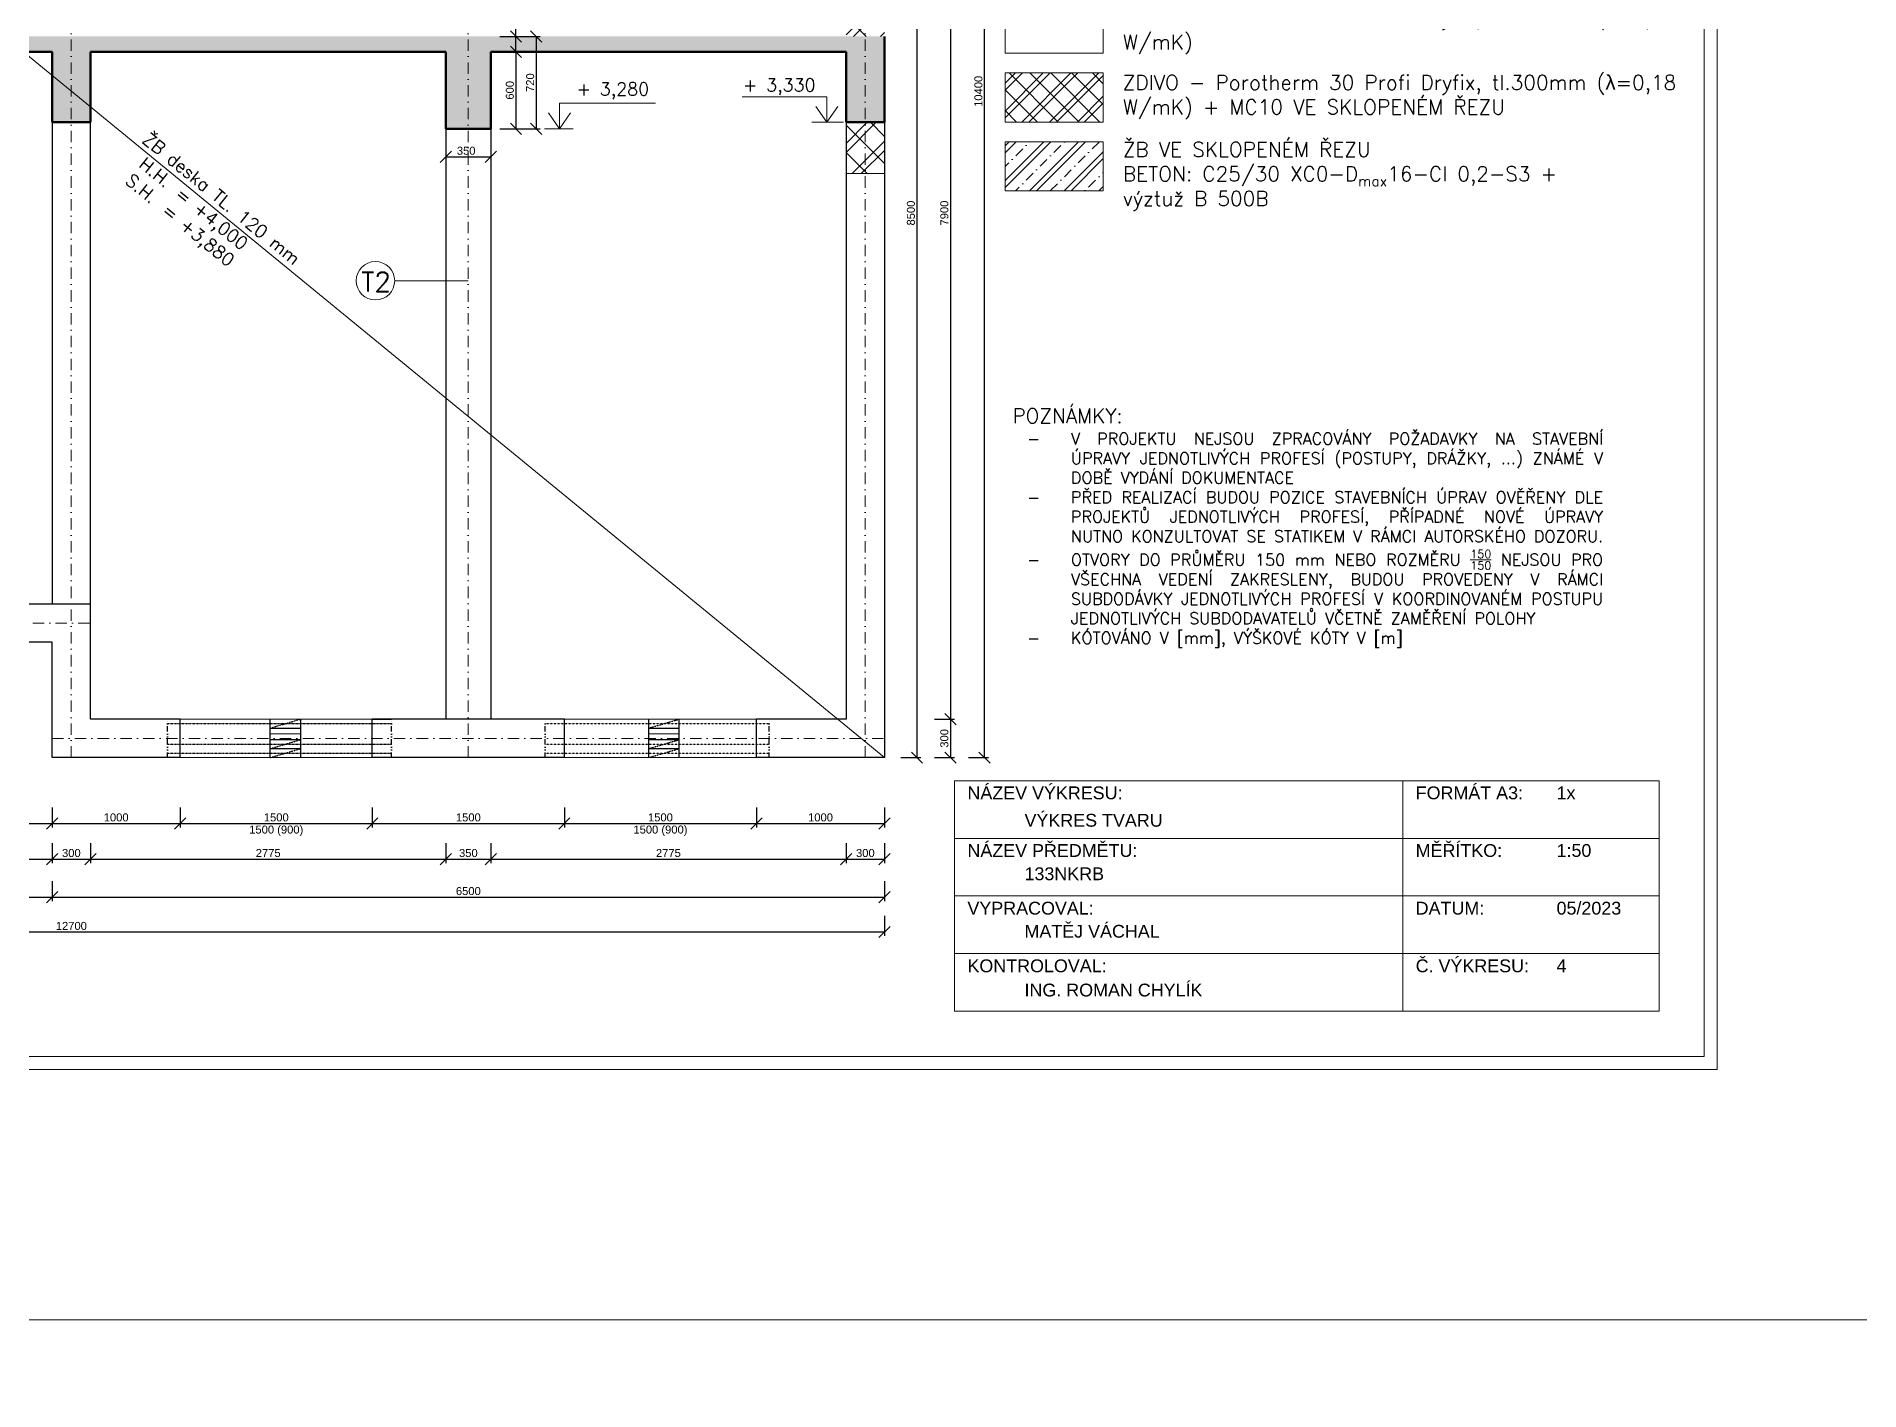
# Model space of a CAD drawing. Header units: millimetres. Extents: x -109904 to 256066, y -215550 to 75535.
# Drawn here: x 169250 to 183485, y 35475 to 46043 of the extents above; entities that cross this region are included whole.
import ezdxf

# ---------------------------------------------------------------- set-up
doc = ezdxf.new("R2010")
doc.units = ezdxf.units.MM
doc.header["$LTSCALE"] = 20
for name, pattern in [('DĚLICÍ', [31.75, 12.7, -6.35, 0, -6.35, 0, -6.35]), ('ČERCHOVANÁ', [25.4, 12.7, -6.35, 0, -6.35]), ('ČERCHOVANÁ2', [12.7, 6.35, -3.175, 0, -3.175])]:
    doc.linetypes.add(name, pattern=pattern)
for name, color, linetype, lineweight in [('izolace', 42, 'IZOLACE', 13), ('Konstrukce', 2, 'Continuous', 25), ('Koty', 4, 'Continuous', 18), ('Kóty', 4, 'Continuous', 18), ('Osy', 3, 'ČERCHOVANÁ', 18), ('př', 2, 'DĚLICÍ', 25), ('překlady', 2, 'DĚLICÍ', 25), ('přerušení', 6, '__PRERUSENI', 13), ('sklopený řez', 7, 'Continuous', 50), ('šrafy', 7, 'Continuous', 13)]:
    doc.layers.add(name, color=color, linetype=linetype, lineweight=lineweight)
doc.styles.get("Standard").update_dxf_attribs({"font": 'arial.ttf'})
doc.linetypes.add('__PRERUSENI', pattern='A,60,[100,cadkon.shx,S=2.5,R=0,X=0,Y=0],-10', length=70)
doc.linetypes.add('IZOLACE', pattern='A,0.00254,-2.54,[134,ltypeshp.shx,S=2.54,R=0,X=-2.54,Y=0],-5.08,[134,ltypeshp.shx,S=2.54,R=180,X=2.54,Y=0],-2.54', length=10.16254)
doc.dimstyles.new('Kopie Rozmery_1_50 - mensi koty', dxfattribs={"dimscale": 25, "dimtxt": 2.5, "dimasz": 3.5, "dimexe": 1.25, "dimexo": 0.625, "dimtad": 1, "dimdec": 0, "dimtxsty": 'Standard', "dimblk": 'OBLIQUE', "dimcen": 2.5, "dimadec": 0, "dimazin": 0, "dimtfac": 1, "dimtdec": 0, "dimtmove": 0, "dimatfit": 3, "dimldrblk": 'OBLIQUE', "dimfxl": 5, "dimfxlon": 1, "dimarcsym": 0})

# ---------------------------------------------------------------- blocks, each defined once
blk = doc.blocks.new('_Oblique')
at = {"color": 0, "linetype": 'ByBlock', "lineweight": -2}
blk.add_line((-0.5, -0.5), (0.5, 0.5), dxfattribs=at)
blk = doc.blocks.new('*D48')
at = {"layer": 'Defpoints', "color": 0, "lineweight": 50, "transparency": 16777216}
for p in [(172797, 46043), (172797, 45923), (172994, 45923)]:
    blk.add_point(p, dxfattribs=at)
at = {"layer": 'Koty', "color": 0, "lineweight": -2, "transparency": 16777216}
for p, q in [((172994, 46043), (172994, 46294)), ((172869, 46043), (173025, 46043)), ((172994, 45923), (172994, 46043)), ((172869, 45923), (173025, 45923))]:
    blk.add_line(p, q, dxfattribs=at)
at = {"layer": 'Koty', "color": 0, "lineweight": -2, "transparency": 16777216, "xscale": 87.5, "yscale": 87.5, "zscale": 87.5}
for p, rotation in [((172994, 46043), 90), ((172994, 45923), 270)]:
    blk.add_blockref('_Oblique', p, dxfattribs=dict(at, rotation=rotation))
at = {"layer": 'Koty', "color": 0, "transparency": 16777216, "insert": (172946, 46212), "char_height": 62.5, "attachment_point": 5, "rotation": 90}
blk.add_mtext('120', dxfattribs=at)
blk = doc.blocks.new('*D49')
at = {"layer": 'Defpoints', "color": 0, "lineweight": 50, "transparency": 16777216}
for p in [(172797, 45923), (172797, 45323), (172994, 45323)]:
    blk.add_point(p, dxfattribs=at)
at = {"layer": 'Koty', "color": 0, "lineweight": -2, "transparency": 16777216}
for p, q in [((172869, 45923), (173025, 45923)), ((172994, 45923), (172994, 45323)), ((172869, 45323), (173025, 45323))]:
    blk.add_line(p, q, dxfattribs=at)
at = {"layer": 'Koty', "color": 0, "lineweight": -2, "transparency": 16777216, "xscale": 87.5, "yscale": 87.5, "zscale": 87.5}
for p, rotation in [((172994, 45923), 90), ((172994, 45323), 270)]:
    blk.add_blockref('_Oblique', p, dxfattribs=dict(at, rotation=rotation))
at = {"layer": 'Koty', "color": 0, "transparency": 16777216, "insert": (172946, 45623), "char_height": 62.5, "attachment_point": 5, "rotation": 90}
blk.add_mtext('600', dxfattribs=at)
blk = doc.blocks.new('*D50')
at = {"layer": 'Defpoints', "color": 0, "lineweight": 50, "transparency": 16777216}
for p in [(172797, 46043), (172797, 45323), (173152, 45323)]:
    blk.add_point(p, dxfattribs=at)
at = {"layer": 'Koty', "color": 0, "lineweight": -2, "transparency": 16777216}
for p, q in [((173027, 46043), (173184, 46043)), ((173152, 46043), (173152, 45323)), ((173027, 45323), (173184, 45323))]:
    blk.add_line(p, q, dxfattribs=at)
at = {"layer": 'Koty', "color": 0, "lineweight": -2, "transparency": 16777216, "xscale": 87.5, "yscale": 87.5, "zscale": 87.5}
for p, rotation in [((173152, 46043), 90), ((173152, 45323), 270)]:
    blk.add_blockref('_Oblique', p, dxfattribs=dict(at, rotation=rotation))
at = {"layer": 'Koty', "color": 0, "transparency": 16777216, "insert": (173105, 45683), "char_height": 62.5, "attachment_point": 5, "rotation": 90}
blk.add_mtext('720', dxfattribs=at)
blk = doc.blocks.new('*D54')
at = {"layer": 'Defpoints', "color": 0, "lineweight": 50, "transparency": 16777216}
for p in [(172447, 45323), (172797, 45323), (172797, 45104)]:
    blk.add_point(p, dxfattribs=at)
at = {"layer": 'Koty', "color": 0, "lineweight": -2, "transparency": 16777216}
for p, q in [((172447, 45229), (172447, 45073)), ((172797, 45229), (172797, 45073)), ((172447, 45104), (172797, 45104))]:
    blk.add_line(p, q, dxfattribs=at)
at = {"layer": 'Koty', "color": 0, "lineweight": -2, "transparency": 16777216, "xscale": 87.5, "yscale": 87.5, "zscale": 87.5, "rotation": 180}
blk.add_blockref('_Oblique', (172447, 45104), dxfattribs=at)
at = {"layer": 'Koty', "color": 0, "lineweight": -2, "transparency": 16777216, "xscale": 87.5, "yscale": 87.5, "zscale": 87.5}
blk.add_blockref('_Oblique', (172797, 45104), dxfattribs=at)
at = {"layer": 'Koty', "color": 0, "transparency": 16777216, "insert": (172605, 45151), "char_height": 62.5, "attachment_point": 5}
blk.add_mtext('350', dxfattribs=at)
blk = doc.blocks.new('*D60')
at = {"layer": 'Defpoints', "color": 0, "lineweight": 50, "transparency": 16777216}
for p in [(168172, 41315), (169372, 40415), (169372, 39901)]:
    blk.add_point(p, dxfattribs=at)
at = {"layer": 'Koty', "color": 0, "lineweight": -2, "transparency": 16777216}
for p, q in [((168172, 40026), (168172, 39869)), ((169372, 40026), (169372, 39869)), ((168172, 39901), (169372, 39901))]:
    blk.add_line(p, q, dxfattribs=at)
at = {"layer": 'Koty', "color": 0, "lineweight": -2, "transparency": 16777216, "xscale": 87.5, "yscale": 87.5, "zscale": 87.5, "rotation": 180}
blk.add_blockref('_Oblique', (168172, 39901), dxfattribs=at)
at = {"layer": 'Koty', "color": 0, "lineweight": -2, "transparency": 16777216, "xscale": 87.5, "yscale": 87.5, "zscale": 87.5}
blk.add_blockref('_Oblique', (169372, 39901), dxfattribs=at)
at = {"layer": 'Koty', "color": 0, "transparency": 16777216, "insert": (168772, 39948), "char_height": 62.5, "attachment_point": 5}
blk.add_mtext('1200', dxfattribs=at)
blk = doc.blocks.new('*D61')
at = {"layer": 'Defpoints', "color": 0, "lineweight": 50, "transparency": 16777216}
for p in [(169372, 40415), (170372, 40415), (170372, 39901)]:
    blk.add_point(p, dxfattribs=at)
at = {"layer": 'Koty', "color": 0, "lineweight": -2, "transparency": 16777216}
for p, q in [((169372, 40026), (169372, 39869)), ((170372, 40026), (170372, 39869)), ((169372, 39901), (170372, 39901))]:
    blk.add_line(p, q, dxfattribs=at)
at = {"layer": 'Koty', "color": 0, "lineweight": -2, "transparency": 16777216, "xscale": 87.5, "yscale": 87.5, "zscale": 87.5, "rotation": 180}
blk.add_blockref('_Oblique', (169372, 39901), dxfattribs=at)
at = {"layer": 'Koty', "color": 0, "lineweight": -2, "transparency": 16777216, "xscale": 87.5, "yscale": 87.5, "zscale": 87.5}
blk.add_blockref('_Oblique', (170372, 39901), dxfattribs=at)
at = {"layer": 'Koty', "color": 0, "transparency": 16777216, "insert": (169872, 39948), "char_height": 62.5, "attachment_point": 5}
blk.add_mtext('1000', dxfattribs=at)
blk = doc.blocks.new('*D62')
at = {"layer": 'Defpoints', "color": 0, "lineweight": 50, "transparency": 16777216}
for p in [(171872, 40415), (173372, 40415), (173372, 39901)]:
    blk.add_point(p, dxfattribs=at)
at = {"layer": 'Koty', "color": 0, "lineweight": -2, "transparency": 16777216}
for p, q in [((171872, 40026), (171872, 39869)), ((173372, 40026), (173372, 39869)), ((171872, 39901), (173372, 39901))]:
    blk.add_line(p, q, dxfattribs=at)
at = {"layer": 'Koty', "color": 0, "lineweight": -2, "transparency": 16777216, "xscale": 87.5, "yscale": 87.5, "zscale": 87.5, "rotation": 180}
blk.add_blockref('_Oblique', (171872, 39901), dxfattribs=at)
at = {"layer": 'Koty', "color": 0, "lineweight": -2, "transparency": 16777216, "xscale": 87.5, "yscale": 87.5, "zscale": 87.5}
blk.add_blockref('_Oblique', (173372, 39901), dxfattribs=at)
at = {"layer": 'Koty', "color": 0, "transparency": 16777216, "insert": (172622, 39948), "char_height": 62.5, "attachment_point": 5}
blk.add_mtext('1500', dxfattribs=at)
blk = doc.blocks.new('*D63')
at = {"layer": 'Defpoints', "color": 0, "lineweight": 50, "transparency": 16777216}
for p in [(174872, 40415), (175872, 40415), (175872, 39901)]:
    blk.add_point(p, dxfattribs=at)
at = {"layer": 'Koty', "color": 0, "lineweight": -2, "transparency": 16777216}
for p, q in [((174872, 40026), (174872, 39869)), ((175872, 40026), (175872, 39869)), ((174872, 39901), (175872, 39901))]:
    blk.add_line(p, q, dxfattribs=at)
at = {"layer": 'Koty', "color": 0, "lineweight": -2, "transparency": 16777216, "xscale": 87.5, "yscale": 87.5, "zscale": 87.5, "rotation": 180}
blk.add_blockref('_Oblique', (174872, 39901), dxfattribs=at)
at = {"layer": 'Koty', "color": 0, "lineweight": -2, "transparency": 16777216, "xscale": 87.5, "yscale": 87.5, "zscale": 87.5}
blk.add_blockref('_Oblique', (175872, 39901), dxfattribs=at)
at = {"layer": 'Koty', "color": 0, "transparency": 16777216, "insert": (175372, 39948), "char_height": 62.5, "attachment_point": 5}
blk.add_mtext('1000', dxfattribs=at)
blk = doc.blocks.new('*D35')
at = {"layer": 'Defpoints', "color": 0, "lineweight": 50, "transparency": 16777216}
for p in [(166622, 41492), (169372, 40292), (169372, 39622)]:
    blk.add_point(p, dxfattribs=at)
at = {"layer": 'Koty', "color": 0, "lineweight": -2, "transparency": 16777216}
for p, q in [((166622, 39747), (166622, 39591)), ((169372, 39747), (169372, 39591)), ((166622, 39622), (169372, 39622))]:
    blk.add_line(p, q, dxfattribs=at)
at = {"layer": 'Koty', "color": 0, "lineweight": -2, "transparency": 16777216, "xscale": 87.5, "yscale": 87.5, "zscale": 87.5, "rotation": 180}
blk.add_blockref('_Oblique', (166622, 39622), dxfattribs=at)
at = {"layer": 'Koty', "color": 0, "lineweight": -2, "transparency": 16777216, "xscale": 87.5, "yscale": 87.5, "zscale": 87.5}
blk.add_blockref('_Oblique', (169372, 39622), dxfattribs=at)
at = {"layer": 'Koty', "color": 0, "transparency": 16777216, "insert": (167997, 39670), "char_height": 62.5, "attachment_point": 5}
blk.add_mtext('2750', dxfattribs=at)
blk = doc.blocks.new('*D36')
at = {"layer": 'Defpoints', "color": 0, "lineweight": 50, "transparency": 16777216}
for p in [(169672, 40592), (169372, 40292), (169672, 39622)]:
    blk.add_point(p, dxfattribs=at)
at = {"layer": 'Koty', "color": 0, "lineweight": -2, "transparency": 16777216}
for p, q in [((169372, 39747), (169372, 39591)), ((169672, 39747), (169672, 39591)), ((169372, 39622), (169672, 39622))]:
    blk.add_line(p, q, dxfattribs=at)
at = {"layer": 'Koty', "color": 0, "lineweight": -2, "transparency": 16777216, "xscale": 87.5, "yscale": 87.5, "zscale": 87.5, "rotation": 180}
blk.add_blockref('_Oblique', (169372, 39622), dxfattribs=at)
at = {"layer": 'Koty', "color": 0, "lineweight": -2, "transparency": 16777216, "xscale": 87.5, "yscale": 87.5, "zscale": 87.5}
blk.add_blockref('_Oblique', (169672, 39622), dxfattribs=at)
at = {"layer": 'Koty', "color": 0, "transparency": 16777216, "insert": (169522, 39670), "char_height": 62.5, "attachment_point": 5}
blk.add_mtext('300', dxfattribs=at)
blk = doc.blocks.new('*D37')
at = {"layer": 'Defpoints', "color": 0, "lineweight": 50, "transparency": 16777216}
for p in [(169672, 40592), (172447, 40592), (172447, 39622)]:
    blk.add_point(p, dxfattribs=at)
at = {"layer": 'Koty', "color": 0, "lineweight": -2, "transparency": 16777216}
for p, q in [((169672, 39747), (169672, 39591)), ((172447, 39747), (172447, 39591)), ((169672, 39622), (172447, 39622))]:
    blk.add_line(p, q, dxfattribs=at)
at = {"layer": 'Koty', "color": 0, "lineweight": -2, "transparency": 16777216, "xscale": 87.5, "yscale": 87.5, "zscale": 87.5, "rotation": 180}
blk.add_blockref('_Oblique', (169672, 39622), dxfattribs=at)
at = {"layer": 'Koty', "color": 0, "lineweight": -2, "transparency": 16777216, "xscale": 87.5, "yscale": 87.5, "zscale": 87.5}
blk.add_blockref('_Oblique', (172447, 39622), dxfattribs=at)
at = {"layer": 'Koty', "color": 0, "transparency": 16777216, "insert": (171059, 39670), "char_height": 62.5, "attachment_point": 5}
blk.add_mtext('2775', dxfattribs=at)
blk = doc.blocks.new('*D38')
at = {"layer": 'Defpoints', "color": 0, "lineweight": 50, "transparency": 16777216}
for p in [(172447, 40592), (172797, 40592), (172797, 39622)]:
    blk.add_point(p, dxfattribs=at)
at = {"layer": 'Koty', "color": 0, "lineweight": -2, "transparency": 16777216}
for p, q in [((172447, 39747), (172447, 39591)), ((172797, 39747), (172797, 39591)), ((172447, 39622), (172797, 39622))]:
    blk.add_line(p, q, dxfattribs=at)
at = {"layer": 'Koty', "color": 0, "lineweight": -2, "transparency": 16777216, "xscale": 87.5, "yscale": 87.5, "zscale": 87.5, "rotation": 180}
blk.add_blockref('_Oblique', (172447, 39622), dxfattribs=at)
at = {"layer": 'Koty', "color": 0, "lineweight": -2, "transparency": 16777216, "xscale": 87.5, "yscale": 87.5, "zscale": 87.5}
blk.add_blockref('_Oblique', (172797, 39622), dxfattribs=at)
at = {"layer": 'Koty', "color": 0, "transparency": 16777216, "insert": (172622, 39670), "char_height": 62.5, "attachment_point": 5}
blk.add_mtext('350', dxfattribs=at)
blk = doc.blocks.new('*D39')
at = {"layer": 'Defpoints', "color": 0, "lineweight": 50, "transparency": 16777216}
for p in [(172797, 40592), (175572, 40592), (175572, 39622)]:
    blk.add_point(p, dxfattribs=at)
at = {"layer": 'Koty', "color": 0, "lineweight": -2, "transparency": 16777216}
for p, q in [((172797, 39747), (172797, 39591)), ((175572, 39747), (175572, 39591)), ((172797, 39622), (175572, 39622))]:
    blk.add_line(p, q, dxfattribs=at)
at = {"layer": 'Koty', "color": 0, "lineweight": -2, "transparency": 16777216, "xscale": 87.5, "yscale": 87.5, "zscale": 87.5, "rotation": 180}
blk.add_blockref('_Oblique', (172797, 39622), dxfattribs=at)
at = {"layer": 'Koty', "color": 0, "lineweight": -2, "transparency": 16777216, "xscale": 87.5, "yscale": 87.5, "zscale": 87.5}
blk.add_blockref('_Oblique', (175572, 39622), dxfattribs=at)
at = {"layer": 'Koty', "color": 0, "transparency": 16777216, "insert": (174184, 39670), "char_height": 62.5, "attachment_point": 5}
blk.add_mtext('2775', dxfattribs=at)
blk = doc.blocks.new('*D40')
at = {"layer": 'Defpoints', "color": 0, "lineweight": 50, "transparency": 16777216}
for p in [(175572, 40592), (175872, 40292), (175872, 39622)]:
    blk.add_point(p, dxfattribs=at)
at = {"layer": 'Koty', "color": 0, "lineweight": -2, "transparency": 16777216}
for p, q in [((175572, 39747), (175572, 39591)), ((175872, 39747), (175872, 39591)), ((175572, 39622), (175872, 39622))]:
    blk.add_line(p, q, dxfattribs=at)
at = {"layer": 'Koty', "color": 0, "lineweight": -2, "transparency": 16777216, "xscale": 87.5, "yscale": 87.5, "zscale": 87.5, "rotation": 180}
blk.add_blockref('_Oblique', (175572, 39622), dxfattribs=at)
at = {"layer": 'Koty', "color": 0, "lineweight": -2, "transparency": 16777216, "xscale": 87.5, "yscale": 87.5, "zscale": 87.5}
blk.add_blockref('_Oblique', (175872, 39622), dxfattribs=at)
at = {"layer": 'Koty', "color": 0, "transparency": 16777216, "insert": (175722, 39670), "char_height": 62.5, "attachment_point": 5}
blk.add_mtext('300', dxfattribs=at)
blk = doc.blocks.new('*D64')
at = {"layer": 'Defpoints', "color": 0, "lineweight": 50, "transparency": 16777216}
for p in [(163172, 41315), (169372, 41315), (169372, 39325)]:
    blk.add_point(p, dxfattribs=at)
at = {"layer": 'Koty', "color": 0, "lineweight": -2, "transparency": 16777216}
for p, q in [((163172, 39450), (163172, 39294)), ((169372, 39450), (169372, 39294)), ((163172, 39325), (169372, 39325))]:
    blk.add_line(p, q, dxfattribs=at)
at = {"layer": 'Koty', "color": 0, "lineweight": -2, "transparency": 16777216, "xscale": 87.5, "yscale": 87.5, "zscale": 87.5, "rotation": 180}
blk.add_blockref('_Oblique', (163172, 39325), dxfattribs=at)
at = {"layer": 'Koty', "color": 0, "lineweight": -2, "transparency": 16777216, "xscale": 87.5, "yscale": 87.5, "zscale": 87.5}
blk.add_blockref('_Oblique', (169372, 39325), dxfattribs=at)
at = {"layer": 'Koty', "color": 0, "transparency": 16777216, "insert": (166272, 39373), "char_height": 62.5, "attachment_point": 5}
blk.add_mtext('6200', dxfattribs=at)
blk = doc.blocks.new('*D41')
at = {"layer": 'Defpoints', "color": 0, "lineweight": 50, "transparency": 16777216}
for p in [(169372, 41315), (175872, 40415), (175872, 39325)]:
    blk.add_point(p, dxfattribs=at)
at = {"layer": 'Koty', "color": 0, "lineweight": -2, "transparency": 16777216}
for p, q in [((169372, 39450), (169372, 39294)), ((175872, 39450), (175872, 39294)), ((169372, 39325), (175872, 39325))]:
    blk.add_line(p, q, dxfattribs=at)
at = {"layer": 'Koty', "color": 0, "lineweight": -2, "transparency": 16777216, "xscale": 87.5, "yscale": 87.5, "zscale": 87.5, "rotation": 180}
blk.add_blockref('_Oblique', (169372, 39325), dxfattribs=at)
at = {"layer": 'Koty', "color": 0, "lineweight": -2, "transparency": 16777216, "xscale": 87.5, "yscale": 87.5, "zscale": 87.5}
blk.add_blockref('_Oblique', (175872, 39325), dxfattribs=at)
at = {"layer": 'Koty', "color": 0, "transparency": 16777216, "insert": (172622, 39373), "char_height": 62.5, "attachment_point": 5}
blk.add_mtext('6500', dxfattribs=at)
blk = doc.blocks.new('*D42')
at = {"layer": 'Defpoints', "color": 0, "lineweight": 50, "transparency": 16777216}
for p in [(163172, 41315), (175872, 41315), (175872, 39054)]:
    blk.add_point(p, dxfattribs=at)
at = {"layer": 'Koty', "color": 0, "lineweight": -2, "transparency": 16777216}
for p, q in [((163172, 39179), (163172, 39023)), ((175872, 39179), (175872, 39023)), ((163172, 39054), (175872, 39054))]:
    blk.add_line(p, q, dxfattribs=at)
at = {"layer": 'Koty', "color": 0, "lineweight": -2, "transparency": 16777216, "xscale": 87.5, "yscale": 87.5, "zscale": 87.5, "rotation": 180}
blk.add_blockref('_Oblique', (163172, 39054), dxfattribs=at)
at = {"layer": 'Koty', "color": 0, "lineweight": -2, "transparency": 16777216, "xscale": 87.5, "yscale": 87.5, "zscale": 87.5}
blk.add_blockref('_Oblique', (175872, 39054), dxfattribs=at)
at = {"layer": 'Koty', "color": 0, "transparency": 16777216, "insert": (169522, 39101), "char_height": 62.5, "attachment_point": 5}
blk.add_mtext('12700', dxfattribs=at)
blk = doc.blocks.new('*D17')
at = {"layer": 'Defpoints', "color": 0, "lineweight": 50, "transparency": 16777216}
for p in [(170372, 40415), (171872, 40415), (171872, 39901)]:
    blk.add_point(p, dxfattribs=at)
at = {"layer": 'Koty', "color": 0, "lineweight": -2, "transparency": 16777216}
for p, q in [((170372, 40026), (170372, 39869)), ((171872, 40026), (171872, 39869)), ((170372, 39901), (171872, 39901))]:
    blk.add_line(p, q, dxfattribs=at)
at = {"layer": 'Koty', "color": 0, "lineweight": -2, "transparency": 16777216, "xscale": 87.5, "yscale": 87.5, "zscale": 87.5, "rotation": 180}
blk.add_blockref('_Oblique', (170372, 39901), dxfattribs=at)
at = {"layer": 'Koty', "color": 0, "lineweight": -2, "transparency": 16777216, "xscale": 87.5, "yscale": 87.5, "zscale": 87.5}
blk.add_blockref('_Oblique', (171872, 39901), dxfattribs=at)
at = {"layer": 'Koty', "color": 0, "transparency": 16777216, "char_height": 62.5, "attachment_point": 5}
for s, insert in [('1500 (900)', (171122, 39844)), ('1500', (171122, 39948))]:
    blk.add_mtext(s, dxfattribs=dict(at, insert=insert))
blk = doc.blocks.new('*D18')
at = {"layer": 'Defpoints', "color": 0, "lineweight": 50, "transparency": 16777216}
for p in [(173372, 40415), (174872, 40415), (174872, 39901)]:
    blk.add_point(p, dxfattribs=at)
at = {"layer": 'Koty', "color": 0, "lineweight": -2, "transparency": 16777216}
for p, q in [((173372, 40026), (173372, 39869)), ((174872, 40026), (174872, 39869)), ((173372, 39901), (174872, 39901))]:
    blk.add_line(p, q, dxfattribs=at)
at = {"layer": 'Koty', "color": 0, "lineweight": -2, "transparency": 16777216, "xscale": 87.5, "yscale": 87.5, "zscale": 87.5, "rotation": 180}
blk.add_blockref('_Oblique', (173372, 39901), dxfattribs=at)
at = {"layer": 'Koty', "color": 0, "lineweight": -2, "transparency": 16777216, "xscale": 87.5, "yscale": 87.5, "zscale": 87.5}
blk.add_blockref('_Oblique', (174872, 39901), dxfattribs=at)
at = {"layer": 'Koty', "color": 0, "transparency": 16777216, "char_height": 62.5, "attachment_point": 5}
for s, insert in [('1500 (900)', (174122, 39844)), ('1500', (174122, 39948))]:
    blk.add_mtext(s, dxfattribs=dict(at, insert=insert))
blk = doc.blocks.new('*D81')
at = {"layer": 'Defpoints', "color": 0, "lineweight": 50, "transparency": 16777216}
for p in [(169672, 48915), (175872, 40415), (176125, 40415)]:
    blk.add_point(p, dxfattribs=at)
at = {"layer": 'Koty', "color": 0, "lineweight": -2, "transparency": 16777216}
for p, q in [((176000, 48915), (176156, 48915)), ((176125, 48915), (176125, 40415)), ((176000, 40415), (176156, 40415))]:
    blk.add_line(p, q, dxfattribs=at)
at = {"layer": 'Koty', "color": 0, "lineweight": -2, "transparency": 16777216, "xscale": 87.5, "yscale": 87.5, "zscale": 87.5}
for p, rotation in [((176125, 48915), 90), ((176125, 40415), 270)]:
    blk.add_blockref('_Oblique', p, dxfattribs=dict(at, rotation=rotation))
at = {"layer": 'Koty', "color": 0, "transparency": 16777216, "insert": (176078, 44665), "char_height": 62.5, "attachment_point": 5, "rotation": 90}
blk.add_mtext('8500', dxfattribs=at)
blk = doc.blocks.new('*D84')
at = {"layer": 'Defpoints', "color": 0, "lineweight": 50, "transparency": 16777216}
for p in [(175572, 48615), (175572, 40715), (176387, 40715)]:
    blk.add_point(p, dxfattribs=at)
at = {"layer": 'Koty', "color": 0, "lineweight": -2, "transparency": 16777216}
for p, q in [((176262, 48615), (176418, 48615)), ((176387, 48615), (176387, 40715)), ((176262, 40715), (176418, 40715))]:
    blk.add_line(p, q, dxfattribs=at)
at = {"layer": 'Koty', "color": 0, "lineweight": -2, "transparency": 16777216, "xscale": 87.5, "yscale": 87.5, "zscale": 87.5}
for p, rotation in [((176387, 48615), 90), ((176387, 40715), 270)]:
    blk.add_blockref('_Oblique', p, dxfattribs=dict(at, rotation=rotation))
at = {"layer": 'Koty', "color": 0, "transparency": 16777216, "insert": (176339, 44665), "char_height": 62.5, "attachment_point": 5, "rotation": 90}
blk.add_mtext('7900', dxfattribs=at)
blk = doc.blocks.new('*D85')
at = {"layer": 'Defpoints', "color": 0, "lineweight": 50, "transparency": 16777216}
for p in [(175572, 40715), (175372, 40415), (176387, 40415)]:
    blk.add_point(p, dxfattribs=at)
at = {"layer": 'Koty', "color": 0, "lineweight": -2, "transparency": 16777216}
for p, q in [((176262, 40715), (176418, 40715)), ((176387, 40715), (176387, 40415)), ((176262, 40415), (176418, 40415))]:
    blk.add_line(p, q, dxfattribs=at)
at = {"layer": 'Koty', "color": 0, "lineweight": -2, "transparency": 16777216, "xscale": 87.5, "yscale": 87.5, "zscale": 87.5}
for p, rotation in [((176387, 40715), 90), ((176387, 40415), 270)]:
    blk.add_blockref('_Oblique', p, dxfattribs=dict(at, rotation=rotation))
at = {"layer": 'Koty', "color": 0, "transparency": 16777216, "insert": (176339, 40565), "char_height": 62.5, "attachment_point": 5, "rotation": 90}
blk.add_mtext('300', dxfattribs=at)
blk = doc.blocks.new('*D86')
at = {"layer": 'Defpoints', "color": 0, "lineweight": 50, "transparency": 16777216}
for p in [(169672, 50815), (176653, 50815), (175872, 40415)]:
    blk.add_point(p, dxfattribs=at)
at = {"layer": 'Koty', "color": 0, "lineweight": -2, "transparency": 16777216}
for p, q in [((176528, 50815), (176684, 50815)), ((176653, 40415), (176653, 50815)), ((176528, 40415), (176684, 40415))]:
    blk.add_line(p, q, dxfattribs=at)
at = {"layer": 'Koty', "color": 0, "lineweight": -2, "transparency": 16777216, "xscale": 87.5, "yscale": 87.5, "zscale": 87.5}
for p, rotation in [((176653, 50815), 90), ((176653, 40415), 270)]:
    blk.add_blockref('_Oblique', p, dxfattribs=dict(at, rotation=rotation))
at = {"layer": 'Koty', "color": 0, "transparency": 16777216, "insert": (176605, 45615), "char_height": 62.5, "attachment_point": 5, "rotation": 90}
blk.add_mtext('10400', dxfattribs=at)

msp = doc.modelspace()

# ---------------------------------------------------------------- hatches: boundary and pattern name
at = {"layer": 'šrafy'}
h = msp.add_hatch(dxfattribs=at)
h.set_pattern_fill('BETON ZELEZOVY', color=256, scale=50)
h.set_pattern_definition([(45, (11675.3, 23496.06), (-176.7767, 176.7767), []), (45, (11746, 23496.06), (-176.7767, 176.7767), []), (45, (11887.43, 23496.06), (-106.066, 247.48737), [100, -50, 0, -50])])
h.paths.add_polyline_path([(165018.522, 44065.429), (164898.522, 44061.424), (164898.522, 41615.317), (165018.522, 41615.317)])
h.paths.add_polyline_path([(163471.67, 45923.156), (163471.67, 46043.156), (163171.67, 46043.156), (163171.67, 45373.156), (163471.67, 45373.156)])
h.paths.add_polyline_path([(166221.67, 46043.156), (163471.67, 46043.156), (163471.67, 45923.156), (166221.67, 45922.36)])
h.paths.add_polyline_path([(166621.67, 45923.156), (166621.67, 46043.156), (166221.67, 46043.156), (166221.67, 45373.156), (166621.67, 45373.156)])
h.paths.add_polyline_path([(169371.67, 46043.156), (166621.67, 46043.156), (166621.67, 45923.156), (169371.67, 45920.625)])
h.paths.add_polyline_path([(169671.67, 45920.625), (169671.67, 46043.156), (169371.67, 46043.156), (169371.67, 45373.156), (169671.67, 45373.156)])
h.paths.add_polyline_path([(172446.67, 46043.156), (169671.67, 46043.156), (169671.67, 45920.625), (172446.67, 45923.156)])
h.paths.add_polyline_path([(172796.67, 45923.156), (172796.67, 46043.156), (172446.67, 46043.156), (172446.67, 45323.156), (172796.67, 45323.156)])
h.paths.add_polyline_path([(175571.67, 46043.156), (172796.67, 46043.156), (172796.67, 45923.156), (175571.67, 45923.156)])
h.paths.add_polyline_path([(175871.67, 46043.156), (175571.67, 46043.156), (175571.67, 45373.156), (175871.67, 45373.156)])
h.paths.add_polyline_path([(165568.522, 41615.317), (165018.522, 41615.317), (164898.522, 41615.317), (164898.522, 41315.317), (165568.522, 41315.317)])
h.paths.add_polyline_path([(165568.522, 48915.317), (165018.522, 48915.317), (165018.522, 50815.317), (164898.522, 50815.317), (164898.522, 48915.317), (164898.522, 48615.317), (165568.522, 48615.317)])
h.paths.add_polyline_path([(165018.522, 48615.317), (164898.522, 48615.317), (164898.522, 47661.312), (165018.522, 47665.317)])
h = msp.add_hatch(dxfattribs=at)
h.set_pattern_fill('ZDIVO STREDNI PEVNOSTI', color=256, scale=50)
h.set_pattern_definition([(45, (135090.48, 66103.61), (-141.42136, 141.42136), []), (45, (135161.2, 66103.61), (-141.42136, 141.42136), []), (135, (135090.48, 66103.61), (-106.066, -106.066), [])])
h.paths.add_polyline_path([(163471.67, 46043.156), (163471.67, 46443.156), (163171.67, 46443.156), (163171.67, 46043.156)])
h.paths.add_polyline_path([(175871.67, 46443.156), (175571.67, 46443.156), (175571.67, 46043.156), (175871.67, 46043.156)])
h.paths.add_polyline_path([(164898.522, 41315.317), (164898.522, 41615.317), (164570.291, 41615.317), (164570.291, 41315.317)])
h.paths.add_polyline_path([(164898.522, 48615.317), (164898.522, 48915.317), (164699.842, 48915.317), (164699.842, 48615.317)])
h.paths.add_polyline_path([(175571.67, 44973.156), (175871.67, 44973.156), (175871.67, 45373.156), (175571.67, 45373.156)])
h.paths.add_polyline_path([(163171.67, 44973.156), (163471.67, 44973.156), (163471.67, 45373.156), (163171.67, 45373.156)])
h = msp.add_hatch(dxfattribs=at)
h.set_pattern_fill('ZDIVO STREDNI PEVNOSTI', color=256, scale=38.312727)
h.set_pattern_definition([(45, (50299.31, 30562.98), (-108.36476, 108.36476), []), (45, (50353.49, 30562.98), (-108.36476, 108.36476), []), (135, (50299.31, 30562.98), (-81.27357, -81.27357), [])])
h.paths.add_polyline_path([(177579.51, 45375.435), (177579.51, 45758.563), (176813.256, 45758.563), (176813.256, 45375.435)])
h = msp.add_hatch(dxfattribs=at)
h.set_pattern_fill('BETON ZELEZOVY', color=256, scale=38.312727)
h.set_pattern_definition([(45, (50299.3, 30562.98), (-135.45595, 135.45595), []), (45, (50353.5, 30562.98), (-135.45595, 135.45595), []), (45, (50461.86, 30562.98), (-81.27357, 189.63833), [76.62545, -38.31273, 0, -38.31273])])
h.paths.add_polyline_path([(176813.256, 44839.057), (177579.51, 44839.057), (177579.51, 45222.184), (176813.256, 45222.184)])

# ---------------------------------------------------------------- linework, layer by layer
at = {"layer": 'izolace', "linetype": 'IZOLACE', "ltscale": 0.003}
for p, q in [((171075.218, 40600.317), (171313.218, 40600.317)), ((174031.152, 40600.317), (174269.152, 40600.317))]:
    msp.add_line(p, q, dxfattribs=at)
at = {"layer": 'Konstrukce'}
for p, q in [((169371.67, 45373.156), (169371.67, 41615.317)), ((169671.67, 40715.317), (169671.67, 45373.156)), ((172446.67, 45323.156), (172446.67, 40715.317)), ((172796.67, 45323.156), (172796.67, 40715.317)), ((175571.67, 45373.156), (175571.67, 40715.317)), ((175871.67, 45373.156), (175871.67, 40415.317)), ((168171.67, 41615.317), (169671.67, 41615.317)), ((169371.67, 41315.317), (168171.67, 41315.317)), ((169371.67, 40415.317), (169371.67, 41315.317)), ((170371.67, 40715.317), (169671.67, 40715.317)), ((170371.67, 40415.317), (170371.67, 40715.317)), ((171075.218, 40415.317), (171075.218, 40715.317)), ((171313.218, 40415.317), (171313.218, 40715.317)), ((173371.67, 40715.317), (171871.67, 40715.317)), ((171871.67, 40415.317), (171871.67, 40715.317)), ((171871.67, 40715.317), (172021.67, 40715.317)), ((173371.67, 40715.317), (173221.67, 40715.317)), ((173371.67, 40415.317), (173371.67, 40715.317)), ((174031.152, 40415.317), (174031.152, 40715.317)), ((174269.152, 40415.317), (174269.152, 40715.317)), ((175571.67, 40715.317), (174871.67, 40715.317)), ((174871.67, 40415.317), (174871.67, 40715.317)), ((171075.218, 40645.317), (171313.218, 40645.317)), ((174031.152, 40645.317), (174269.152, 40645.317)), ((171075.218, 40555.317), (171313.218, 40555.317)), ((171075.218, 40485.317), (171313.218, 40485.317)), ((174031.152, 40555.317), (174269.152, 40555.317)), ((174031.152, 40485.317), (174269.152, 40485.317)), ((169671.67, 40415.317), (169371.67, 40415.317)), ((170371.67, 40415.317), (169671.67, 40415.317)), ((173371.67, 40415.317), (171871.67, 40415.317)), ((175871.67, 40415.317), (174871.67, 40415.317))]:
    msp.add_line(p, q, dxfattribs=at)
at = {"layer": 'Koty'}
for p, q in [((173216.549, 45323.156), (173440.533, 45323.156)), ((175303.702, 45373.156), (175550.752, 45373.156))]:
    msp.add_line(p, q, dxfattribs=at)
at = {"layer": 'Kóty'}
msp.add_lwpolyline([(158985.267, 1377.479), (207985.071, 1377.479), (207985.071, 36027.34), (158985.267, 36027.34)], close=True, dxfattribs=at)
at = {"layer": 'Osy', "ltscale": 0.35}
for p, q in [((169521.67, 40415.317), (169521.67, 50815.317)), ((172621.67, 40415.317), (172621.67, 48915.317)), ((175721.67, 40415.317), (175721.67, 48915.317)), ((163171.67, 41465.317), (169671.67, 41465.317)), ((169371.67, 40565.317), (175871.67, 40565.317))]:
    msp.add_line(p, q, dxfattribs=at)
at = {"layer": 'Osy', "linetype": 'Continuous', "ltscale": 0.35}
msp.add_line((172621.67, 44136.723), (172046.67, 44136.723), dxfattribs=at)
at = {"layer": 'př', "ltscale": 0.16}
for p, q in [((170271.67, 40415.317), (170271.67, 40715.317)), ((172021.67, 40415.317), (172021.67, 40715.317)), ((173221.67, 40415.317), (173221.67, 40715.317)), ((174971.67, 40415.317), (174971.67, 40715.317))]:
    msp.add_line(p, q, dxfattribs=at)
at = {"layer": 'překlady', "linetype": 'ČERCHOVANÁ2', "ltscale": 0.009}
for p, q in [((171075.218, 40645.317), (171313.218, 40715.317)), ((174031.152, 40645.317), (174269.152, 40715.317)), ((170271.67, 40680.317), (172021.67, 40680.317)), ((173221.67, 40680.317), (174971.67, 40680.317)), ((170271.67, 40520.317), (172021.67, 40520.317)), ((170271.67, 40450.317), (172021.67, 40450.317)), ((171075.218, 40485.317), (171313.218, 40555.317)), ((171075.218, 40415.317), (171313.218, 40485.317)), ((173221.67, 40520.317), (174971.67, 40520.317)), ((173221.67, 40450.317), (174971.67, 40450.317)), ((174031.152, 40485.317), (174269.152, 40555.317)), ((174031.152, 40415.317), (174269.152, 40485.317))]:
    msp.add_line(p, q, dxfattribs=at)
at = {"layer": 'přerušení', "ltscale": 0.0855}
msp.add_line((175571.67, 44973.156), (175871.67, 44973.156), dxfattribs=at)
at = {"layer": 'sklopený řez'}
for p, q in [((175871.67, 45373.156), (175871.67, 46043.156)), ((166621.67, 45923.156), (169371.67, 45923.156)), ((169371.67, 45373.156), (169371.67, 45923.156)), ((169671.67, 45923.156), (172446.67, 45923.156)), ((169671.67, 45373.156), (169671.67, 45923.156)), ((172446.67, 45323.156), (172446.67, 45923.156)), ((172796.67, 45923.156), (175571.67, 45923.156)), ((172796.67, 45323.156), (172796.67, 45923.156)), ((175571.67, 45373.156), (175571.67, 45923.156)), ((169671.67, 45373.156), (169371.67, 45373.156)), ((172796.67, 45323.156), (172446.67, 45323.156)), ((175871.67, 45373.156), (175571.67, 45373.156))]:
    msp.add_line(p, q, dxfattribs=at)
at = {"layer": 'šrafy'}
for p, q in [((163171.67, 50815.317), (175871.67, 40415.317)), ((174761.431, 45573.156), (175420.988, 45573.156)), ((175420.988, 45373.156), (175420.988, 45573.156)), ((173333.835, 45323.156), (173247.799, 45446.029)), ((173333.835, 45323.156), (173333.835, 45523.156)), ((173333.835, 45523.156), (174083.835, 45523.156)), ((173333.835, 45323.156), (173419.872, 45446.029)), ((175420.988, 45373.156), (175334.952, 45496.029)), ((175420.988, 45373.156), (175507.025, 45496.029)), ((170371.67, 40715.317), (171871.67, 40715.317)), ((173371.67, 40715.317), (174871.67, 40715.317)), ((171871.67, 40415.317), (170371.67, 40415.317)), ((174871.67, 40415.317), (173371.67, 40415.317))]:
    msp.add_line(p, q, dxfattribs=at)
for points in [[(182372.87, 37981.34), (161372.87, 37981.34), (161372.87, 52831.34), (182372.87, 52831.34)], [(182272.87, 38081.34), (161472.87, 38081.34), (161472.87, 52731.34), (182272.87, 52731.34)], [(176813.256, 46294.941), (177579.51, 46294.941), (177579.51, 45911.814), (176813.256, 45911.814)], [(176813.256, 45758.563), (177579.51, 45758.563), (177579.51, 45375.435), (176813.256, 45375.435)], [(176813.256, 45222.184), (177579.51, 45222.184), (177579.51, 44839.057), (176813.256, 44839.057)], [(181919.317, 38434.893), (176419.317, 38434.893), (176419.317, 40234.893), (181919.317, 40234.893)]]:
    msp.add_lwpolyline(points, close=True, dxfattribs=at)
for points in [[(179919.317, 40234.893), (179919.317, 38434.893)], [(176419.317, 39784.893), (181919.317, 39784.893)], [(176419.317, 39334.893), (181919.317, 39334.893)], [(176419.317, 38884.893), (181919.317, 38884.893)]]:
    msp.add_lwpolyline(points, dxfattribs=at)
msp.add_circle((171896.67, 44136.723), 150, dxfattribs=at)

# ---------------------------------------------------------------- texts
at = {"layer": 'šrafy', "attachment_point": 1}
for s, width, gutter_width, heights, insert, char_height in [('{\\Fromans|c238;ZDIVO - Porotherm 30 Profi Dryfix, tl.300mm (}λ{\\Fromans|c238;=0,18 W/mK) }', 4637.14552, 9.578, [683.3], (177731.944, 46248.708), 114.93818), ('\\pxi-3,l4,t4;{\\Fromans|c238;+ 3,330}', 1004.51212, 12.5, [0], (174667.619, 45714.915), 100), ('{\\Fromans|c238;ZDIVO - Porotherm 30 Profi Dryfix, tl.300mm (}λ{\\Fromans|c238;=0,18 W/mK) \\A1;+ MC10 VE SKLOPENÉM ŘEZU}', 4637.14552, 9.578, [683.3], (177731.944, 45742.042), 114.938182), ('\\pxi-3,l4,t4;{\\Fromans|c238;+ 3,280}', 1004.51212, 12.5, [0], (173368.015, 45683.367), 100), ('\\A1;{\\Fromans|c238;ŽB VE SKLOPENÉM ŘEZU\\PBETON: \\Fromans|c0;C\\Fromans|c238;25/30\\Fromans|c0; \\Fromans|c238;XC0-\\Fromans|c0;D\\H0.7x;\\S^ max;\\H1.42857x;16\\Fromans|c238;-Cl 0,2-\\Fromans|c0;S3\\Fromans|c238; + výztuž B 500B}', 4131.58757, 9.578, [642.672], (177732.465, 45219.543), 114.938182), ('{\\Fromans|c238;T2}', 865.92385, 12.5, [0], (171785.702, 44203.885), 150), ('\\A1;{\\Fromans|c238;POZNÁMKY:\\P\\pxi-3,l4,qj,t4;\\H0.8x;-^IV PROJEKTU NEJSOU ZPRACOVÁNY POŽADAVKY NA STAVEBNÍ ÚPRAVY JEDNOTLIVÝCH PROFESÍ (POSTUPY, DRÁŽKY, ...) ZNÁMÉ V DOBĚ VYDÁNÍ DOKUMENTACE\\P-^IPŘED REALIZACÍ BUDOU POZICE STAVEBNÍCH ÚPRAV OVĚŘENY DLE PROJEKTŮ JEDNOTLIVÝCH PROFESÍ, PŘÍPADNÉ NOVÉ ÚPRAVY NUTNO KONZULTOVAT SE STATIKEM V RÁMCI AUTORSKÉHO DOZORU.\\P-^IOTVORY DO PRŮMĚRU 150 mm NEBO ROZMĚRU \\H0.7x;\\S150/150;\\H1.42857x; NEJSOU PRO VŠECHNA VEDENÍ ZAKRESLENY, BUDOU PROVEDENY V RÁMCI SUBDODÁVKY JEDNOTLIVÝCH PROFESÍ V KOORDINOVANÉM POSTUPU JEDNOTLIVÝCH SUBDODAVATELŮ VČETNĚ ZAMĚŘENÍ POLOHY\\P-^IKÓTOVÁNO V [mm], VÝŠKOVÉ KÓTY V [m]}', 4996.86792, 9.51, [2648.58], (176871.158, 43139.122), 114.118887), ('\\pxi-3,l4,t4;NÁZEV VÝKRESU:', 2006.53204, 12.5, [0], (176419.317, 40189.893), 100), ('\\pxi-3,l4,t4;FORMÁT A{\\fArial|b0|i0|c238|p34;3}: ^I{\\fArial|b0|i0|c238|p34;1x}', 2006.53204, 12.5, [0], (179919.317, 40189.893), 100), ('VÝKRES TVARU', 2871.09594, 12.5, [187.332], (176964.855, 39975.832), 100), ('\\pxi-3,l4,t4;NÁZEV PŘEDMĚTU:', 2006.53204, 12.5, [0], (176419.317, 39739.893), 100), ('\\pxi-3,l4,t4;MĚŘÍTKO: ^I1:50', 2006.53204, 12.5, [0], (179919.317, 39739.893), 100), ('133NKRB', 2871.09594, 12.5, [187.332], (176964.855, 39558.212), 100), ('\\pxi-3,l4,t4;VYPRACOVAL:', 2006.53204, 12.5, [0], (176419.317, 39289.893), 100), ('\\pxi-3,l4,t4;DATUM: ^I^I05/2023', 2006.53204, 12.5, [0], (179919.317, 39289.893), 100), ('MATĚJ VÁCHAL', 2871.09594, 12.5, [187.332], (176964.855, 39109.657), 100), ('\\pxi-3,l4,t4;Č. VÝKRESU:^I4', 2006.53204, 12.5, [0], (179919.317, 38839.893), 100), ('\\pxi-3,l4,t4;KONTROLOVAL:', 2006.53204, 12.5, [0], (176419.317, 38839.893), 100), ('ING. ROMAN CHYLÍK', 2871.09594, 12.5, [187.332], (176964.855, 38650.791), 100)]:
    msp.add_mtext_dynamic_manual_height_columns(s, width=width, gutter_width=gutter_width, heights=heights, dxfattribs=dict(at, insert=insert, char_height=char_height))
at = {"layer": 'šrafy', "insert": (170131.923, 45300.825), "char_height": 100, "attachment_point": 1, "rotation": 320.7482364}
msp.add_mtext_dynamic_manual_height_columns('{\\Fromans|c238;ŽB deska TL. 120 mm\\P\\pxi-3,l4,t4;H.H.^I = +4,000\\PS.H.^I = +3,880 }', width=5247.52021, gutter_width=12.5, heights=[0], dxfattribs=at)

# ---------------------------------------------------------------- dimensions: what is measured, and where the dimension line sits
at = {"layer": 'Koty'}
for base, p1, p2, picture, middle in [((176652.827, 50815.317), (175871.67, 40415.317), (169671.67, 50815.317), '*D86', (176605.291, 45615.317)), ((173152.287, 45323.156), (172796.67, 46043.156), (172796.67, 45323.156), '*D50', (173104.751, 45683.156))]:
    dim = msp.add_linear_dim(base=base, p1=p1, p2=p2, angle=90, dimstyle='Kopie Rozmery_1_50 - mensi koty', dxfattribs=at)
    dim.commit()
    dim.dimension.update_dxf_attribs({"geometry": picture, "text_midpoint": middle})
for base, p1, p2, picture, middle in [((176125.036, 40415.317), (169671.67, 48915.317), (175871.67, 40415.317), '*D81', (176077.501, 44665.317)), ((176386.548, 40715.317), (175571.67, 48615.317), (175571.67, 40715.317), '*D84', (176339.012, 44665.317)), ((172993.904, 45323.156), (172796.67, 45923.156), (172796.67, 45323.156), '*D49', (172946.368, 45623.156)), ((176386.548, 40415.317), (175571.67, 40715.317), (175371.67, 40415.317), '*D85', (176338.991, 40565.317))]:
    dim = msp.add_linear_dim(base=base, p1=p1, p2=p2, angle=90, dimstyle='Kopie Rozmery_1_50 - mensi koty', override={"dimtmove": 1}, dxfattribs=at)
    dim.commit()
    dim.dimension.update_dxf_attribs({"geometry": picture, "text_midpoint": middle})
dim = msp.add_linear_dim(base=(172993.904, 45923.156), p1=(172796.67, 46043.156), p2=(172796.67, 45923.156), angle=90, dimstyle='Kopie Rozmery_1_50 - mensi koty', dxfattribs=at)
dim.commit()
dim.dimension.update_dxf_attribs({"geometry": '*D48', "text_midpoint": (172993.904, 46212.277), "dimtype": 160})
dim = msp.add_linear_dim(base=(172796.67, 45103.8), p1=(172446.67, 45323.156), p2=(172796.67, 45323.156), dimstyle='Kopie Rozmery_1_50 - mensi koty', dxfattribs=at)
dim.commit()
dim.dimension.update_dxf_attribs({"geometry": '*D54', "text_midpoint": (172605.167, 45103.8), "dimtype": 160})
for base, p1, p2, picture, middle in [((169371.67, 39622.084), (166621.67, 41492.014), (169371.67, 40292.014), '*D35', (167996.67, 39669.62)), ((169371.67, 39900.689), (168171.67, 41315.317), (169371.67, 40415.317), '*D60', (168771.67, 39948.225)), ((175871.67, 39325.342), (169371.67, 41315.317), (175871.67, 40415.317), '*D41', (172621.67, 39372.877)), ((169671.67, 39622.084), (169371.67, 40292.014), (169671.67, 40592.014), '*D36', (169521.67, 39669.641)), ((172446.67, 39622.084), (169671.67, 40592.014), (172446.67, 40592.014), '*D37', (171059.17, 39669.62)), ((172796.67, 39622.084), (172446.67, 40592.014), (172796.67, 40592.014), '*D38', (172621.67, 39669.641)), ((175571.67, 39622.084), (172796.67, 40592.014), (175571.67, 40592.014), '*D39', (174184.17, 39669.62)), ((175871.67, 39622.084), (175571.67, 40592.014), (175871.67, 40292.014), '*D40', (175721.67, 39669.641)), ((170371.67, 39900.689), (169371.67, 40415.317), (170371.67, 40415.317), '*D61', (169871.67, 39948.225)), ((173371.67, 39900.689), (171871.67, 40415.317), (173371.67, 40415.317), '*D62', (172621.67, 39948.225)), ((175871.67, 39900.689), (174871.67, 40415.317), (175871.67, 40415.317), '*D63', (175371.67, 39948.225))]:
    dim = msp.add_linear_dim(base=base, p1=p1, p2=p2, dimstyle='Kopie Rozmery_1_50 - mensi koty', override={"dimtmove": 1}, dxfattribs=at)
    dim.commit()
    dim.dimension.update_dxf_attribs({"geometry": picture, "text_midpoint": middle})
for base, p2, picture, middle in [((169371.67, 39325.342), (169371.67, 41315.317), '*D64', (166271.67, 39372.877)), ((175871.67, 39053.951), (175871.67, 41315.317), '*D42', (169521.67, 39101.487))]:
    dim = msp.add_linear_dim(base=base, p1=(163171.67, 41315.317), p2=p2, dimstyle='Kopie Rozmery_1_50 - mensi koty', dxfattribs=at)
    dim.commit()
    dim.dimension.update_dxf_attribs({"geometry": picture, "text_midpoint": middle})
for base, p1, p2, picture, middle in [((171871.67, 39900.689), (170371.67, 40415.317), (171871.67, 40415.317), '*D17', (171121.67, 39900.689)), ((174871.67, 39900.689), (173371.67, 40415.317), (174871.67, 40415.317), '*D18', (174121.67, 39900.689))]:
    dim = msp.add_linear_dim(base=base, p1=p1, p2=p2, text='1500\\X1500 (900)', dimstyle='Kopie Rozmery_1_50 - mensi koty', override={"dimtmove": 1}, dxfattribs=at)
    dim.commit()
    dim.dimension.update_dxf_attribs({"geometry": picture, "text_midpoint": middle})

doc.saveas('drawing.dxf')
